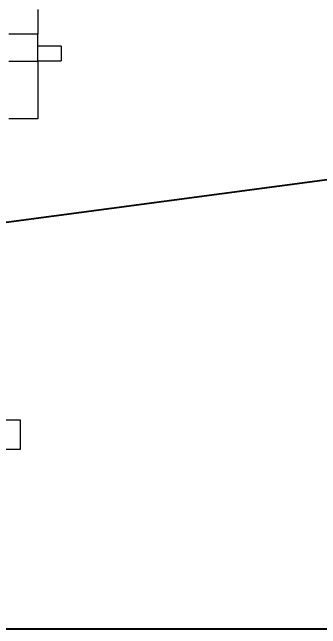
# Model space of a CAD drawing. Header units: millimetres. Extents: x -250 to 3947, y -1468 to 870.
# Drawn here: x 38.3 to 91.1, y 507.4 to 613.1 of the extents above; entities that cross this region are included whole.
import ezdxf

# ---------------------------------------------------------------- set-up
doc = ezdxf.new("R2010")
doc.units = ezdxf.units.MM
doc.header["$PDSIZE"] = -1
doc.styles.get("Standard").update_dxf_attribs({"font": 'times_0.ttf'})
doc.dimstyles.new('ISO-25', dxfattribs={"dimtxt": 2.5, "dimasz": 2.5, "dimexe": 1.25, "dimexo": 0.625, "dimtad": 1, "dimtxsty": 'Standard', "dimcen": 2.5, "dimadec": 0, "dimazin": 0, "dimtfac": 1, "dimtmove": 0, "dimatfit": 3, "dimfxl": 1, "dimarcsym": 0})

# ---------------------------------------------------------------- blocks, each defined once
blk = doc.blocks.new('*D6')
at = {"color": 0, "lineweight": -2}
for p, q in [((-46.86, 747.41), (239.99, 747.41)), ((238.99, 744.11), (238.99, 631.12)), ((238.99, 510.71), (238.99, 623.71)), ((-46.86, 507.41), (239.99, 507.41))]:
    blk.add_line(p, q, dxfattribs=at)
at = {"color": 0}
for points in [[(238.44, 744.11), (239.54, 744.11), (238.99, 747.41)], [(238.44, 510.71), (239.54, 510.71), (238.99, 507.41)]]:
    blk.add_solid(points, dxfattribs=at)
at = {"layer": 'Defpoints', "color": 0}
for p in [(-47.86, 747.41), (238.99, 747.41), (-47.86, 507.41)]:
    blk.add_point(p, dxfattribs=at)
at = {"color": 0, "insert": (238.99, 627.41), "char_height": 3.5, "attachment_point": 5}
blk.add_mtext('1200,00', dxfattribs=at)

msp = doc.modelspace()

# ---------------------------------------------------------------- linework, layer by layer
at = {"color": 7, "linetype": 'Continuous', "lineweight": 15}
for p, q in [((42.6383, 613.5118), (42.6383, 609.3134)), ((42.6383, 609.3134), (37.6383, 609.3134)), ((42.6383, 604.615), (42.6383, 609.3134)), ((46.6383, 607.2618), (42.6383, 607.2618)), ((46.6383, 607.2618), (46.6383, 604.7618)), ((42.6383, 604.615), (37.6383, 604.615)), ((42.6383, 604.7618), (46.6383, 604.7618)), ((42.6383, 604.615), (42.6383, 594.798)), ((42.6383, 594.798), (37.6383, 594.798)), ((39.6383, 543.1666), (31.8883, 543.1666)), ((39.6383, 538.1511), (39.6383, 543.1666)), ((31.8883, 538.1511), (39.6383, 538.1511))]:
    msp.add_line(p, q, dxfattribs=at)
msp.add_line((26.044, 575.6206), (180.1958, 596.1527))

# ---------------------------------------------------------------- dimensions: what is measured, and where the dimension line sits
dim = msp.add_linear_dim(base=(238.991, 747.4115), p1=(-47.8617, 507.4115), p2=(-47.8617, 747.4115), angle=90, dimstyle='ISO-25', override={"dimtxt": 3.5, "dimasz": 3.302, "dimexe": 1, "dimexo": 1, "dimgap": 1.524, "dimtih": 1, "dimtoh": 1, "dimlfac": 5, "dimzin": 0, "dimadec": 2, "dimtzin": 0})
dim.commit()
dim.dimension.update_dxf_attribs({"geometry": '*D6', "text_midpoint": (238.991, 627.4115)})

doc.saveas('drawing.dxf')
